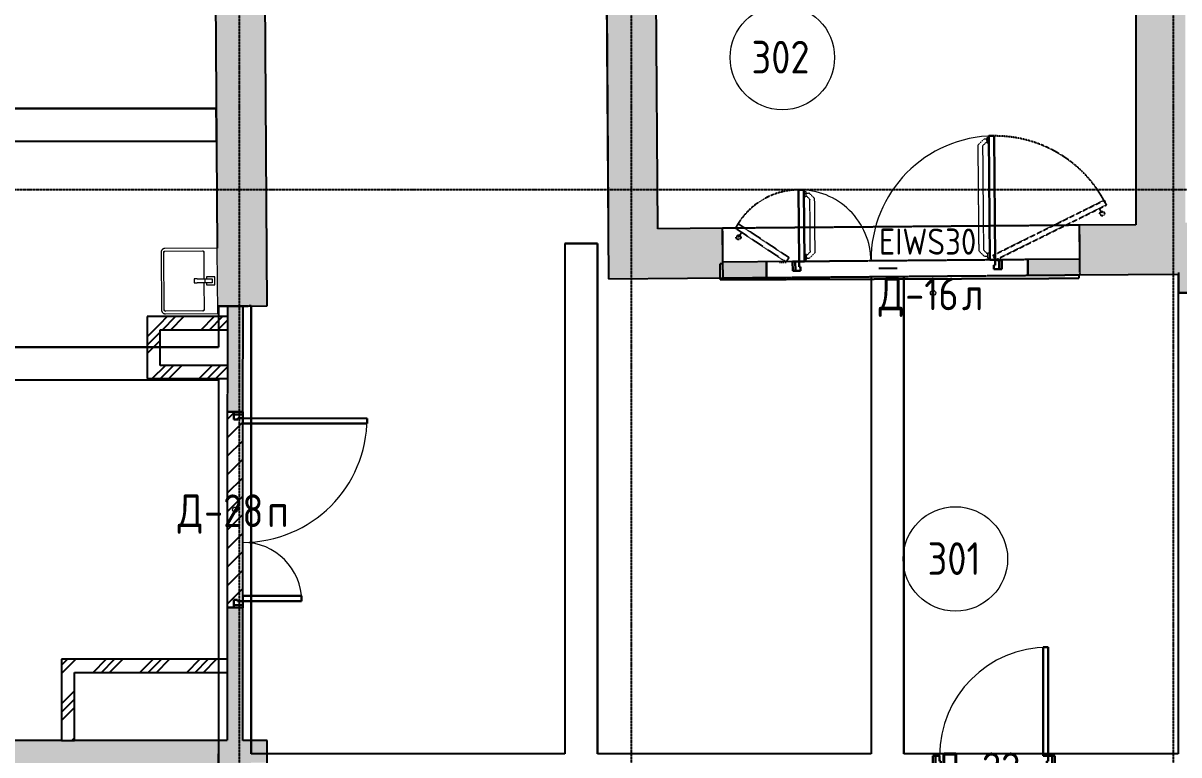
# Model space of a CAD drawing. Header units: millimetres. Extents: x -129048 to 476301, y -5853 to 215316.
# Drawn here: x 214881 to 223727, y 9079 to 14681 of the extents above; entities that cross this region are included whole.
import ezdxf

# ---------------------------------------------------------------- set-up
doc = ezdxf.new("R2010")
doc.units = ezdxf.units.MM
for name, pattern in [('ADSK_Линия сетки', [25, 20, -2.5, 0, -2.5]), ('ADSK_Сверху', [4.5, 3, -1.5]), ('ADSK_Снесено', [4.5, 3, -1.5]), ('ADSK_Штриховая_ш2 п1', [3, 2, -1])]:
    doc.linetypes.add(name, pattern=pattern)
for name, color, linetype, lineweight in [('Двери', 251, 'Continuous', 18), ('Каркас', 7, 'Continuous', 18), ('Марки дверей', 7, 'Continuous', 20), ('Марки помещений', 7, 'Continuous', 20), ('Сантехника', 251, 'Continuous', 18)]:
    doc.layers.add(name, color=color, linetype=linetype, lineweight=lineweight)
for name, color, linetype, lineweight, true_color in [('Линии', 7, 'Continuous', 9, 0x00a600), ('Стены внутренние', 5, 'Continuous', 18, 0x0000ff), ('Стены наружные', 1, 'ADSK_Снесено', 18, 0xff0000)]:
    doc.layers.add(name, color=color, linetype=linetype, lineweight=lineweight, true_color=true_color)
doc.styles.add('GOST Common_1', font='GOST Common_0.ttf', dxfattribs={"width": 0.9, "height": 200})
doc.styles.add('GOST Common_2', font='GOST Common_0.ttf', dxfattribs={"width": 0.9, "height": 250})
pattern_1 = [(45, (215977.25, 150), (-179.605, 179.605), []), (45, (216040.75, 150), (0, 359.21), []), (45, (215913.75, 150), (0, 359.21), [])]

# ---------------------------------------------------------------- blocks, each defined once
blk = doc.blocks.new('AC_Дверь_Двупольная - Д-28п 1500х2200h-2039710-03 План 3-го этажа')
at = {"layer": 'Двери', "lineweight": 30}
for p, q in [((-700, 1010), (-660, 1010)), ((-700, 60), (-700, 1010)), ((-660, 1010), (-660, 60)), ((700, 510), (660, 510)), ((660, 510), (660, 60)), ((700, 60), (700, 510)), ((-750, 60), (-730, 60)), ((-750, -10), (-750, 60)), ((-730, 60), (-700, 60)), ((-730, -10), (-730, 60)), ((-730, 60), (-730, -10)), ((-660, 60), (-700, 60)), ((-700, 60), (-700, 20)), ((-700, 20), (-690, 20)), ((-690, 20), (-690, -10)), ((660, 60), (700, 60)), ((700, 20), (690, 20)), ((690, 20), (690, -10)), ((730, 60), (700, 60)), ((700, 60), (700, 20)), ((730, -10), (730, 60)), ((750, 60), (730, 60)), ((730, 60), (730, -10)), ((750, -10), (750, 60)), ((-730, -10), (-750, -10)), ((-690, -10), (-730, -10)), ((690, -10), (730, -10)), ((730, -10), (750, -10))]:
    blk.add_line(p, q, dxfattribs=at)
at = {"layer": 'Двери'}
for centre, radius, start, end in [((-700, 60), 950, 360, 90), ((700, 60), 450, 90, 180)]:
    blk.add_arc(centre, radius, start, end, dxfattribs=at)
blk = doc.blocks.new('AC_Дверь_Однопольная - Д-22л 933х2200h-1983239-03 План 3-го этажа')
at = {"layer": 'Двери', "lineweight": 30}
for p, q in [((416.5, 923), (376.5, 923)), ((376.5, 923), (376.5, 90)), ((416.5, 90), (416.5, 923)), ((-446.5, 90), (-466.5, 90)), ((-466.5, 90), (-466.5, 20)), ((-416.5, 90), (-446.5, 90)), ((-446.5, 90), (-446.5, 20)), ((-446.5, 20), (-446.5, 90)), ((-416.5, 50), (-416.5, 90)), ((376.5, 90), (416.5, 90)), ((446.5, 90), (416.5, 90)), ((416.5, 90), (416.5, 50)), ((446.5, 20), (446.5, 90)), ((466.5, 90), (446.5, 90)), ((446.5, 90), (446.5, 20)), ((466.5, 20), (466.5, 90)), ((-466.5, 20), (-446.5, 20)), ((-446.5, 20), (-406.5, 20)), ((-406.5, 50), (-416.5, 50)), ((-406.5, 20), (-406.5, 50)), ((416.5, 50), (406.5, 50)), ((406.5, 50), (406.5, 20)), ((406.5, 20), (446.5, 20)), ((446.5, 20), (466.5, 20))]:
    blk.add_line(p, q, dxfattribs=at)
at = {"layer": 'Двери'}
blk.add_arc((416.5, 90), 833, 90, 180, dxfattribs=at)
blk = doc.blocks.new('Parametric_Porcelain_bathroom_sink_20774 - 500х430мм-V215-03 План 3-го этажа')
at = {"layer": 'Сантехника'}
for p, q in [((-125, 540), (-125, 140)), ((-105, 253.2), (-105, 540)), ((345, 570), (-95, 570)), ((-95, 550), (345, 550)), ((355, 540), (355, 253.2)), ((375, 140), (375, 540)), ((140, 319.1), (110, 319.1)), ((110, 319.1), (110, 296.1)), ((140, 319.1), (110, 319.1)), ((110, 236.5), (110, 296.1)), ((140, 296.1), (140, 319.1)), ((140, 296.1), (140, 236.5)), ((110, 243.2), (-95, 243.2)), ((93.2, 221.2), (93.2, 161.6)), ((110, 223.1), (95.1, 223.1)), ((110, 201.5), (110, 236.5)), ((140, 236.5), (110, 236.5)), ((110, 181.5), (110, 201.5)), ((140, 181.5), (110, 181.5)), ((345, 243.2), (140, 243.2)), ((140, 236.5), (140, 201.5)), ((154.6, 223.1), (140, 223.1)), ((140, 201.5), (140, 181.5)), ((156.5, 161.6), (156.5, 221.2)), ((-125, 140), (-120, 140)), ((-120, 140), (-115, 140)), ((-115, 140), (365, 140)), ((94.7, 160.1), (155, 160.1)), ((365, 140), (370, 140)), ((370, 140), (375, 140))]:
    blk.add_line(p, q, dxfattribs=at)
at = {"layer": 'Сантехника', "flags": 128}
for points in [[(-95, 570), (-96.2, 570), (-97.4, 569.9), (-98.6, 569.8), (-99.8, 569.6), (-101, 569.4), (-102.1, 569.1), (-103.3, 568.8), (-104.4, 568.5), (-105.6, 568.1), (-106.7, 567.6), (-107.8, 567.1), (-108.9, 566.6), (-109.9, 566), (-110.9, 565.4), (-111.9, 564.8), (-112.9, 564.1), (-113.9, 563.3), (-114.8, 562.6), (-115.7, 561.7), (-116.5, 560.9), (-117.3, 560), (-118.1, 559.1), (-118.9, 558.2), (-119.6, 557.2), (-120.2, 556.2), (-120.9, 555.2), (-121.5, 554.1), (-122, 553.1), (-122.5, 552), (-123, 550.9), (-123.4, 549.7), (-123.7, 548.6), (-124.1, 547.4), (-124.3, 546.3), (-124.6, 545.1), (-124.7, 543.9), (-124.9, 542.7), (-125, 541.5), (-125, 540.3), (-125, 540)], [(-105, 540), (-105, 540.4), (-105, 540.8), (-104.9, 541.2), (-104.9, 541.6), (-104.8, 542), (-104.7, 542.4), (-104.6, 542.8), (-104.5, 543.1), (-104.4, 543.5), (-104.2, 543.9), (-104, 544.3), (-103.9, 544.6), (-103.7, 545), (-103.5, 545.3), (-103.3, 545.6), (-103, 546), (-102.8, 546.3), (-102.5, 546.6), (-102.2, 546.9), (-102, 547.2), (-101.7, 547.4), (-101.4, 547.7), (-101.1, 548), (-100.7, 548.2), (-100.4, 548.4), (-100.1, 548.6), (-99.7, 548.8), (-99.4, 549), (-99, 549.2), (-98.6, 549.3), (-98.2, 549.5), (-97.9, 549.6), (-97.5, 549.7), (-97.1, 549.8), (-96.7, 549.9), (-96.3, 549.9), (-95.9, 550), (-95.5, 550), (-95.1, 550), (-95, 550)], [(-104.9, 541.3), (-105, 540.9), (-105, 540.5), (-105, 540.1), (-105, 540)], [(-101, 548), (-101.3, 547.8), (-101.6, 547.5), (-101.9, 547.2), (-102.2, 547), (-102.4, 546.7)], [(-95, 550), (-95.4, 550), (-95.8, 550), (-96.2, 549.9), (-96.6, 549.9)], [(375, 540), (375, 541.2), (374.9, 542.4), (374.8, 543.6), (374.6, 544.8), (374.4, 546), (374.1, 547.1), (373.8, 548.3), (373.5, 549.4), (373.1, 550.6), (372.6, 551.7), (372.1, 552.8), (371.6, 553.9), (371, 554.9), (370.4, 555.9), (369.8, 556.9), (369.1, 557.9), (368.3, 558.9), (367.6, 559.8), (366.7, 560.7), (365.9, 561.5), (365, 562.3), (364.1, 563.1), (363.2, 563.9), (362.2, 564.6), (361.2, 565.2), (360.2, 565.9), (359.1, 566.5), (358.1, 567), (357, 567.5), (355.9, 568), (354.7, 568.4), (353.6, 568.7), (352.4, 569.1), (351.3, 569.3), (350.1, 569.6), (348.9, 569.7), (347.7, 569.9), (346.5, 570), (345.3, 570), (345, 570)], [(346.3, 549.9), (345.9, 550), (345.5, 550), (345.1, 550), (345, 550)], [(345, 550), (345.4, 550), (345.8, 550), (346.2, 549.9), (346.6, 549.9), (347, 549.8), (347.4, 549.7), (347.8, 549.6), (348.1, 549.5), (348.5, 549.4), (348.9, 549.2), (349.3, 549), (349.6, 548.9), (350, 548.7), (350.3, 548.5), (350.6, 548.3), (351, 548), (351.3, 547.8), (351.6, 547.5), (351.9, 547.2), (352.2, 547), (352.4, 546.7), (352.7, 546.4), (353, 546.1), (353.2, 545.7), (353.4, 545.4), (353.6, 545.1), (353.8, 544.7), (354, 544.4), (354.2, 544), (354.3, 543.6), (354.5, 543.2), (354.6, 542.9), (354.7, 542.5), (354.8, 542.1), (354.9, 541.7), (354.9, 541.3), (355, 540.9), (355, 540.5), (355, 540.1), (355, 540)], [(353, 546), (352.8, 546.3), (352.5, 546.6), (352.2, 546.9), (352, 547.2), (351.7, 547.4)], [(355, 540), (355, 540.4), (355, 540.8), (354.9, 541.2), (354.9, 541.6)], [(-105, 253.2), (-105, 252.8), (-105, 252.4), (-104.9, 252), (-104.9, 251.6)], [(-95, 243.2), (-95.4, 243.2), (-95.8, 243.2), (-96.2, 243.2), (-96.6, 243.3), (-97, 243.4), (-97.4, 243.5), (-97.8, 243.6), (-98.1, 243.7), (-98.5, 243.8), (-98.9, 244), (-99.3, 244.1), (-99.6, 244.3), (-100, 244.5), (-100.3, 244.7), (-100.6, 244.9), (-101, 245.2), (-101.3, 245.4), (-101.6, 245.7), (-101.9, 245.9), (-102.2, 246.2), (-102.4, 246.5), (-102.7, 246.8), (-103, 247.1), (-103.2, 247.4), (-103.4, 247.8), (-103.6, 248.1), (-103.8, 248.5), (-104, 248.8), (-104.2, 249.2), (-104.3, 249.5), (-104.5, 249.9), (-104.6, 250.3), (-104.7, 250.7), (-104.8, 251.1), (-104.9, 251.5), (-104.9, 251.9), (-105, 252.3), (-105, 252.7), (-105, 253.1), (-105, 253.2)], [(-103, 247.2), (-102.8, 246.9), (-102.5, 246.6), (-102.2, 246.3), (-102, 246), (-101.7, 245.7)], [(-96.3, 243.3), (-95.9, 243.2), (-95.5, 243.2), (-95.1, 243.2), (-95, 243.2)], [(355, 253.2), (355, 252.8), (355, 252.4), (354.9, 252), (354.9, 251.6), (354.8, 251.2), (354.7, 250.8), (354.6, 250.4), (354.5, 250), (354.4, 249.6), (354.2, 249.3), (354, 248.9), (353.9, 248.6), (353.7, 248.2), (353.5, 247.9), (353.3, 247.5), (353, 247.2), (352.8, 246.9), (352.5, 246.6), (352.2, 246.3), (352, 246), (351.7, 245.7), (351.4, 245.5), (351.1, 245.2), (350.7, 245), (350.4, 244.8), (350.1, 244.5), (349.7, 244.4), (349.4, 244.2), (349, 244), (348.6, 243.9), (348.2, 243.7), (347.9, 243.6), (347.5, 243.5), (347.1, 243.4), (346.7, 243.3), (346.3, 243.3), (345.9, 243.2), (345.5, 243.2), (345.1, 243.2), (345, 243.2)], [(345, 243.2), (345.4, 243.2), (345.8, 243.2), (346.2, 243.2), (346.6, 243.3)], [(351, 245.2), (351.3, 245.4), (351.6, 245.7), (351.9, 245.9), (352.2, 246.2), (352.4, 246.5)], [(354.9, 251.9), (355, 252.3), (355, 252.7), (355, 253.1), (355, 253.2)]]:
    blk.add_lwpolyline(points, dxfattribs=at)
at = {"layer": 'Сантехника'}
for centre, radius, start, end in [((95.1, 221.2), 1.87, 90, 180), ((95.1, 221.2), 1.87, 120, 150), ((95.1, 221.2), 1.87, 120, 150), ((95.1, 221.2), 1.87, 120, 150), ((154.6, 221.2), 1.87, 0, 90), ((154.6, 221.2), 1.87, 30, 60), ((154.6, 221.2), 1.87, 30, 60), ((154.6, 221.2), 1.87, 30, 60), ((94.7, 161.6), 1.49, 180, 270), ((155, 161.6), 1.49, 270, 360)]:
    blk.add_arc(centre, radius, start, end, dxfattribs=at)
blk = doc.blocks.new('AC_Дверь_Двупольная - Д-16л 1500х2200h 2-2314638-03 План 3-го этажа')
at = {"layer": 'Двери', "linetype": 'ADSK_Сверху', "lineweight": 9}
for p, q in [((670.3, 984.5), (627.5, 941.7)), ((694, 984.5), (670.3, 984.5)), ((710, 995), (694, 995)), ((694, 995), (694, 956.5)), ((694, 975.8), (694, 984.5)), ((627.5, 128.4), (627.5, 941.7)), ((694, 965.7), (663.9, 935.6)), ((663.9, 134.4), (663.9, 935.6)), ((694, 956.5), (710, 956.5)), ((-710, 595), (-694, 595)), ((-694, 556.5), (-710, 556.5)), ((-694, 595), (-694, 556.5)), ((-694, 575.8), (-694, 584.5)), ((-694, 584.5), (-670.3, 584.5)), ((-694, 565.7), (-663.9, 535.6)), ((-670.3, 584.5), (-627.5, 541.7)), ((-663.9, 134.4), (-663.9, 535.6)), ((-627.5, 128.4), (-627.5, 541.7)), ((-694, 113.5), (-710, 113.5)), ((-694, 104.3), (-663.9, 134.4)), ((-694, 75), (-694, 113.5)), ((-694, 94.3), (-694, 85.6)), ((-670.3, 85.6), (-627.5, 128.4)), ((670.3, 85.6), (627.5, 128.4)), ((694, 104.3), (663.9, 134.4)), ((694, 75), (694, 113.5)), ((694, 113.5), (710, 113.5)), ((-710, 75), (-694, 75)), ((-694, 85.6), (-670.3, 85.6)), ((694, 85.6), (670.3, 85.6)), ((710, 75), (694, 75))]:
    blk.add_line(p, q, dxfattribs=at)
at = {"layer": 'Двери', "lineweight": 30}
for p, q in [((750, 1010), (710, 1010)), ((710, 1010), (710, 60)), ((750, 60), (750, 1010)), ((-750, 610), (-710, 610)), ((-750, 60), (-750, 610)), ((-710, 610), (-710, 60)), ((-800, 60), (-780, 60)), ((-800, -10), (-800, 60)), ((-780, 60), (-750, 60)), ((-780, -10), (-780, 60)), ((-780, 60), (-780, -10)), ((-710, 60), (-750, 60)), ((-750, 60), (-750, 20)), ((-750, 20), (-740, 20)), ((-740, 20), (-740, -10)), ((710, 60), (750, 60)), ((750, 20), (740, 20)), ((740, 20), (740, -10)), ((780, 60), (750, 60)), ((750, 60), (750, 20)), ((780, -10), (780, 60)), ((800, 60), (780, 60)), ((780, 60), (780, -10)), ((800, -10), (800, 60)), ((-780, -10), (-800, -10)), ((-740, -10), (-780, -10)), ((740, -10), (780, -10)), ((780, -10), (800, -10))]:
    blk.add_line(p, q, dxfattribs=at)
at = {"layer": 'Двери'}
for centre, radius, start, end in [((750, 60), 950, 90, 180), ((-750, 60), 550, 360, 90)]:
    blk.add_arc(centre, radius, start, end, dxfattribs=at)
blk = doc.blocks.new('ADSK_Марка_Помещение_ОдноЗначение - Номер-247393-03 План 3-го этажа')
at = {"layer": 'Марки помещений'}
blk.add_circle((0, 0), 4, dxfattribs=at)
blk = doc.blocks.new('ADSK_Марка_Дверь - Типоразмер_ADSK_Марка-58376-03 План 3-го этажа')
at = {"layer": 'Марки дверей', "lineweight": 9}
blk.add_circle((0, 0), 0.2, dxfattribs=at)

msp = doc.modelspace()

# ---------------------------------------------------------------- hatches: boundary and pattern name
at = {"layer": 'Стены внутренние', "lineweight": 25, "true_color": 0x636466}
h = msp.add_hatch(color=251, dxfattribs=at)
h.paths.add_polyline_path([(216369.81173, 12513.67276), (216749.80258, 12516.31004), (216712.1683, 17938.82441), (216332.17746, 17936.18713), (216369.80814, 12514.19091)])
h.paths.add_polyline_path([(216321.76715, 19436.15101), (216701.75799, 19438.78828), (216693.96948, 20560.99148), (216313.96033, 20560.99148), (216320.79219, 19576.62626)])
h.paths.add_polyline_path([(216320.70588, 19591.56084), (216320.69751, 19591.56247), (216373.19175, 19591.56238)])
for points in [[(219362.46197, 12722.86755), (219742.44856, 12726.11098), (219687.3751, 20558.63165), (219410.75332, 20558.63165), (219410.64913, 20560.99148), (219307.34911, 20560.99148), (219361.66424, 12836.32088)], [(223449.14749, 13152.88081), (223778.06184, 13152.88081), (223778.06184, 20558.63165), (223398.06184, 20558.63165), (223398.06184, 13152.88081), (223448.75693, 13152.88081)], [(219742.44856, 12726.11098), (220238.51607, 12730.34523), (220235.27264, 13110.33139), (219739.7767, 13106.10201), (219741.66312, 12837.81555)], [(222968.12487, 12753.6442), (223724.64231, 12760.10157), (223721.39888, 13140.08773), (222964.88144, 13133.63036), (222967.29811, 12850.50306)], [(223723.67543, 12616.29407), (224103.6747, 12617.03954), (224103.36898, 12772.88081), (223724.53323, 12772.88081), (223723.67543, 12760.09331), (223723.39334, 12760.09091), (223723.67543, 12617.03954)]]:
    msp.add_hatch(color=251, dxfattribs=at).paths.add_polyline_path(points)
h = msp.add_hatch(color=251, dxfattribs=at)
h.paths.add_polyline_path([(226808.57231, 12772.88081), (226808.57231, 13152.88081), (226503.36898, 13152.88081), (226503.36898, 12772.88081)])
h.paths.add_polyline_path([(223724.64231, 12772.88081), (225473.36898, 12772.88081), (225473.36898, 13152.88081), (223398.06184, 13152.88081), (223398.06184, 13137.32784), (223721.39888, 13140.08773), (223724.53323, 12772.88081)])
h = msp.add_hatch(color=251, dxfattribs=at)
h.paths.add_polyline_path([(220238.51607, 12730.34523), (220571.38848, 12733.18651), (220570.36424, 12853.18214), (220237.49183, 12850.34086), (220238.49181, 12733.18651)])
h.paths.add_polyline_path([(222571.31563, 12750.25718), (222968.12487, 12753.6442), (222967.10063, 12873.63983), (222570.29139, 12870.25281), (222570.47329, 12848.94221)])
h = msp.add_hatch(color=251, dxfattribs=at)
h.paths.add_polyline_path([(216498.40953, 9189.25245), (216562.15115, 9189.25245), (216562.15115, 10205.70545), (216442.85996, 10205.78864), (216442.15112, 9189.25245), (216497.47626, 9189.25245)])
h.paths.add_polyline_path([(216563.9059, 11705.70459), (216563.9059, 12514.56589), (216444.46964, 12513.67276), (216443.90593, 11705.78827), (216498.40953, 11705.75027)])
h = msp.add_hatch(dxfattribs=at)
h.set_pattern_fill('FP_1', color=251, style=0, pattern_type=2)
h.set_pattern_definition(pattern_1)
h.paths.add_polyline_path([(215887.62659, 12059.86915), (215929.4872, 12059.86915), (215929.4872, 12434.01608), (215829.4872, 12434.01608), (215829.4872, 12059.86915)])
h = msp.add_hatch(dxfattribs=at)
h.set_pattern_fill('FP_1', color=251, style=0, pattern_type=2)
h.set_pattern_definition(pattern_1)
h.paths.add_polyline_path([(215929.4872, 12334.01608), (216444.344, 12334.01608), (216444.41373, 12434.01608), (215929.4872, 12434.01608), (215929.4872, 12386.49455)])
h = msp.add_hatch(dxfattribs=at)
h.set_pattern_fill('FP_1', color=251, style=0, pattern_type=2)
h.set_pattern_definition(pattern_1)
h.paths.add_polyline_path([(216443.90593, 11959.86915), (216444.0831, 11959.86915), (216443.90593, 12059.86915), (215829.4872, 12059.86915), (215829.4872, 11959.86915), (216442.85996, 11959.86915)])
at = {"layer": 'Стены внутренние', "linetype": 'ADSK_Снесено', "lineweight": 25, "true_color": 0x636466}
h = msp.add_hatch(dxfattribs=at)
h.set_pattern_fill('FP_4', color=251, style=0, pattern_type=2)
h.set_pattern_definition([(45, (215977.25, 150), (-70.7107, 70.7107), [])])
h.paths.add_polyline_path([(216492.85995, 10205.75377), (216493.89197, 10265.75307), (216522.90178, 10265.73284), (216522.90178, 10255.73284), (216562.89482, 10255.73284), (216562.87388, 11655.7053), (216523.87104, 11655.7325), (216522.89481, 11645.7325), (216493.86408, 11645.75342), (216492.85995, 11705.75414), (216443.90593, 11705.78827), (216442.85996, 10205.78864), (216491.9741, 10205.75439)])
at = {"layer": 'Стены внутренние', "lineweight": 25, "true_color": 0x636466}
h = msp.add_hatch(dxfattribs=at)
h.set_pattern_fill('FP_1', color=251, style=0, pattern_type=2)
h.set_pattern_definition(pattern_1)
h.paths.add_polyline_path([(215274.4872, 9189.25245), (215274.4872, 9810.33716), (215174.4872, 9810.33716), (215174.4872, 9189.25245)])
h = msp.add_hatch(dxfattribs=at)
h.set_pattern_fill('FP_1', color=251, style=0, pattern_type=2)
h.set_pattern_definition(pattern_1)
h.paths.add_polyline_path([(216442.15112, 9710.33716), (216442.51448, 9710.33716), (216442.15112, 9810.33716), (215274.4872, 9810.33716), (215274.4872, 9710.33716), (215887.62659, 9710.33716)])
at = {"layer": 'Стены наружные', "linetype": 'Continuous', "lineweight": 25, "true_color": 0x636466}
msp.add_hatch(color=251, dxfattribs=at).paths.add_polyline_path([(215887.62659, 8679.25245), (216748.04776, 8679.25245), (216748.04776, 8918.39612), (216660.87914, 8918.39612), (216624.42882, 9018.39612), (216748.04776, 9018.39612), (216748.04776, 9189.25245), (209836.21222, 9189.25245), (209836.21222, 8679.25245), (211216.17024, 8679.25245)])

# ---------------------------------------------------------------- linework, layer by layer
at = {"linetype": 'ADSK_Линия сетки', "lineweight": 25}
for p, q in [((216537.16465, -2825.79407), (216537.16465, 44571.85247)), ((219537.16465, -2825.79407), (219537.16465, 44571.85247)), ((223687.16465, -2825.79407), (223687.16465, 21818.8012)), ((204891.02955, 13406.78828), (273118.97256, 13406.78828))]:
    msp.add_line(p, q, dxfattribs=at)
at = {"color": 251, "lineweight": 25, "true_color": 0x636466}
msp.add_lwpolyline([(216267.75299, 8679.25245), (209836.21222, 8679.25245), (209698.50306, 43878.86858), (219920.75332, 43878.86858), (219920.75332, 21068.63165), (219307.34911, 21068.63165), (219358.88756, 13231.21845)], dxfattribs=at)
at = {"layer": 'Каркас', "color": 251, "linetype": 'ADSK_Сверху', "lineweight": 25, "true_color": 0x636466}
for p, q in [((216359.29991, 14028.26334), (209979.96871, 14028.26334)), ((209979.96871, 14028.26334), (216359.29991, 14028.26334)), ((216361.035, 13778.26334), (216359.29991, 14028.26334)), ((216359.29991, 14028.26334), (216361.035, 13778.26334)), ((209979.96871, 13778.26334), (216361.035, 13778.26334)), ((209979.96871, 13778.26334), (216361.035, 13778.26334)), ((219277.37619, 12994.2257), (219027.37619, 12994.2257)), ((219027.37619, 12994.2257), (219277.37619, 12994.2257)), ((219027.37619, 12994.2257), (219027.37619, 9086.78828)), ((219027.37619, 12994.2257), (219027.37619, 9086.78828)), ((219277.37619, 9086.78828), (219277.37619, 12994.2257)), ((219277.37619, 12994.2257), (219277.37619, 9086.78828)), ((221372.8982, 12740.02792), (221372.8982, 9086.78828)), ((221372.8982, 12740.02792), (221372.8982, 9086.78828)), ((221622.8982, 9086.78828), (221622.8982, 12742.16183)), ((221622.8982, 12742.16183), (221622.8982, 9086.78828)), ((223723.39334, 12760.09091), (223722.8982, 12760.08668)), ((223722.8982, 12760.08668), (223723.39334, 12760.09091)), ((223722.8982, 12760.08668), (223722.8982, 9086.78828)), ((223722.8982, 12760.08668), (223722.8982, 9086.78828)), ((223723.67543, 12616.29407), (223723.39334, 12760.09091)), ((223723.39334, 12760.09091), (223723.67543, 12616.29407)), ((223972.8982, 12616.78298), (223723.67543, 12616.29407)), ((223723.67543, 12616.29407), (223972.8982, 12616.78298)), ((216626.44822, 12515.45391), (216376.44822, 12513.71882)), ((216376.44822, 12513.71882), (216626.44822, 12515.45391)), ((216376.44822, 12513.71882), (216376.44822, 12199.18824)), ((216376.44822, 12513.71882), (216376.44822, 12199.18824)), ((216626.44822, 9086.78828), (216626.44822, 12515.45391)), ((216626.44822, 12515.45391), (216626.44822, 9086.78828)), ((216376.44822, 12199.18824), (209979.96871, 12199.18824)), ((209979.96871, 12199.18824), (216376.44822, 12199.18824)), ((209979.96871, 11949.18824), (216376.44822, 11949.18824)), ((209979.96871, 11949.18824), (216376.44822, 11949.18824)), ((216376.44822, 11949.18824), (216376.44822, 9086.78828)), ((216376.44822, 11949.18824), (216376.44822, 9086.78828)), ((216376.44822, 9086.78828), (216376.44822, 8786.78828)), ((216376.44822, 8786.78828), (216376.44822, 9086.78828)), ((219027.37619, 9086.78828), (216626.44822, 9086.78828)), ((219027.37619, 9086.78828), (216626.44822, 9086.78828)), ((221372.8982, 9086.78828), (219277.37619, 9086.78828)), ((221372.8982, 9086.78828), (219277.37619, 9086.78828)), ((223722.8982, 9086.78828), (221622.8982, 9086.78828)), ((223722.8982, 9086.78828), (221622.8982, 9086.78828))]:
    msp.add_line(p, q, dxfattribs=at)
at = {"layer": 'Линии', "color": 251, "linetype": 'ADSK_Штриховая_ш2 п1', "lineweight": 25, "true_color": 0x636466}
for p, q in [((222303.65926, 12902.84901), (223154.77058, 13324.87924)), ((222321.42895, 12867.01274), (223172.54027, 13289.04298)), ((223154.77058, 13324.87924), (223172.54027, 13289.04298)), ((223140.21023, 13222.78342), (223120.21932, 13263.09922)), ((220332.81332, 13110.16452), (220354.96359, 13143.47166)), ((220721.50247, 12851.67431), (220332.81332, 13110.16452)), ((220743.65274, 12884.98145), (220354.96359, 13143.47166)), ((220356.52269, 13040.3546), (220381.44175, 13077.82513)), ((220671.50477, 12851.19499), (220721.50247, 12851.67431)), ((220721.50247, 12851.67431), (220743.65274, 12884.98145)), ((222303.65926, 12902.84901), (222321.42895, 12867.01274)), ((222321.42895, 12867.01274), (222371.42665, 12867.49207))]:
    msp.add_line(p, q, dxfattribs=at)
for centre in [(223140.21023, 13222.78342), (220356.52269, 13040.3546)]:
    msp.add_circle(centre, 17, dxfattribs=at)
for centre, radius, start, end in [((222321.42895, 12867.01274), 950, 26.374874835, 90.612323889), ((220821.46617, 12852.65084), 552.35396, 90, 152.211354049)]:
    msp.add_arc(centre, radius, start, end, dxfattribs=at)
at = {"layer": 'Марки дверей', "color": 251, "lineweight": 25, "true_color": 0x636466}
msp.add_line((221571.55562, 12801.72577), (221429.8388, 12801.72577), dxfattribs=at)
at = {"layer": 'Стены внутренние', "color": 251, "lineweight": 25, "true_color": 0x636466}
for p, q in [((219307.34911, 20560.99148), (219362.46197, 12722.86755)), ((219739.7767, 13106.10201), (219687.3751, 20558.63165)), ((223398.06184, 20558.63165), (223398.06184, 13137.32784)), ((216332.17746, 17936.18713), (216366.72572, 12958.31888)), ((216749.80258, 12516.31004), (216712.1683, 17938.82441)), ((220235.27264, 13110.33139), (219739.7767, 13106.10201)), ((220237.49183, 12850.34086), (220235.27264, 13110.33139)), ((223398.06184, 13137.32784), (222964.88144, 13133.63036)), ((222964.88144, 13133.63036), (222967.10063, 12873.63983)), ((220771.07264, 12854.89532), (220237.49183, 12850.34086)), ((220571.38848, 12733.18651), (220570.36424, 12853.18214)), ((222967.10063, 12873.63983), (222570.29139, 12870.25281)), ((222570.29139, 12870.25281), (222571.31563, 12750.25718)), ((222571.31563, 12750.25718), (223724.64231, 12760.10157)), ((223723.39334, 12760.09091), (223723.67543, 12616.29407)), ((223724.53323, 12772.88081), (223724.64231, 12760.10157)), ((219362.46197, 12722.86755), (220571.38848, 12733.18651)), ((223723.67543, 12616.29407), (224103.6747, 12617.03954)), ((216369.81173, 12513.67276), (216444.46964, 12514.19091)), ((216504.46994, 12514.60734), (216749.80258, 12516.31004)), ((216564.46993, 12514.5655), (216504.46994, 12514.60734)), ((216563.9059, 11705.70459), (216564.46993, 12514.5655)), ((215829.4872, 12434.01608), (215829.4872, 11959.86915)), ((216444.41373, 12434.01608), (215829.4872, 12434.01608)), ((215929.4872, 12059.86915), (215929.4872, 12334.01608)), ((215929.4872, 12334.01608), (216444.344, 12334.01608)), ((216444.15283, 12059.86915), (215929.4872, 12059.86915)), ((215829.4872, 11959.86915), (216444.0831, 11959.86915)), ((216443.90593, 11705.78827), (216493.90592, 11705.75341)), ((216492.85995, 10205.75377), (216442.85996, 10205.78864)), ((216562.15115, 9189.25245), (216562.85993, 10205.70496)), ((215174.4872, 9810.33716), (215174.4872, 9189.25245)), ((216442.58421, 9810.33716), (215174.4872, 9810.33716)), ((215274.4872, 9189.25245), (215274.4872, 9710.33716)), ((215274.4872, 9710.33716), (216442.51448, 9710.33716)), ((215174.4872, 9189.25245), (215274.4872, 9189.25245))]:
    msp.add_line(p, q, dxfattribs=at)
at = {"layer": 'Стены внутренние', "color": 251, "linetype": 'ADSK_Сверху', "lineweight": 25, "true_color": 0x636466}
for p, q in [((222964.88144, 13133.63036), (220235.27264, 13110.33139)), ((220238.51607, 12730.34523), (220235.27264, 13110.33139)), ((222964.88144, 13133.63036), (222968.12487, 12753.6442)), ((220237.60044, 12837.6161), (220216.7537, 12837.53643)), ((220217.2123, 12717.53731), (220216.7537, 12837.53643)), ((220238.51607, 12730.34523), (222968.12487, 12753.6442)), ((222962.3258, 12753.5947), (222962.4235, 12728.02864)), ((220217.2123, 12717.53731), (222962.4235, 12728.02864))]:
    msp.add_line(p, q, dxfattribs=at)
at = {"layer": 'Стены внутренние', "color": 251, "linetype": 'ADSK_Снесено', "lineweight": 25, "true_color": 0x636466}
for p, q in [((220570.36424, 12853.18214), (220571.38848, 12733.18651)), ((222281.01764, 12867.78367), (220861.06936, 12855.6635)), ((222570.29139, 12870.25281), (222371.01436, 12868.55185)), ((222571.31563, 12750.25718), (222570.29139, 12870.25281)), ((220571.38848, 12733.18651), (222571.31563, 12750.25718)), ((216444.46964, 12514.19091), (216442.15112, 9189.25245)), ((216493.90592, 11705.75341), (216443.90593, 11705.78827)), ((216562.92269, 10295.70494), (216563.84314, 11615.70462)), ((216442.85996, 10205.78864), (216492.85995, 10205.75377))]:
    msp.add_line(p, q, dxfattribs=at)
at = {"layer": 'Стены наружные', "color": 251, "linetype": 'Continuous', "lineweight": 25, "true_color": 0x636466}
for p, q in [((215174.4872, 9189.25245), (210346.21222, 9189.25245)), ((216442.15112, 9189.25245), (215274.4872, 9189.25245)), ((216748.04776, 9189.25245), (216562.15115, 9189.25245)), ((216748.04776, 7951.38518), (216748.04776, 9189.25245))]:
    msp.add_line(p, q, dxfattribs=at)

# ---------------------------------------------------------------- block references
at = {"layer": 'Двери', "color": 251, "linetype": 'ADSK_Сверху', "lineweight": 25, "true_color": 0x636466, "rotation": 0.4890445236925678}
msp.add_blockref('AC_Дверь_Двупольная - Д-16л 1500х2200h 2-2314638-03 План 3-го этажа', (221571.55562, 12801.72577), dxfattribs=at)
at = {"layer": 'Двери', "color": 251, "lineweight": 25, "true_color": 0x636466, "rotation": 269.9600470453332}
msp.add_blockref('AC_Дверь_Двупольная - Д-28п 1500х2200h-2039710-03 План 3-го этажа', (216503.38293, 10955.74662), dxfattribs=at)
at = {"layer": 'Двери', "color": 251, "lineweight": 25, "true_color": 0x636466}
msp.add_blockref('AC_Дверь_Однопольная - Д-22л 933х2200h-1983239-03 План 3-го этажа', (222311.41669, 8980.39612), dxfattribs=at)
at = {"layer": 'Марки дверей', "color": 251, "lineweight": 25, "true_color": 0x636466, "xscale": 99.99999999999993, "yscale": 99.99999999999993, "zscale": 99.99999999999993}
for p in [(221845.81808, 12616.01223), (216503.38293, 10955.74662)]:
    msp.add_blockref('ADSK_Марка_Дверь - Типоразмер_ADSK_Марка-58376-03 План 3-го этажа', p, dxfattribs=at)
at = {"layer": 'Марки помещений', "color": 251, "lineweight": 25, "true_color": 0x636466, "xscale": 99.99999999999993, "yscale": 99.99999999999993, "zscale": 99.99999999999993}
for p in [(220692.18727, 14417.76052), (222016.45632, 10578.59617)]:
    msp.add_blockref('ADSK_Марка_Помещение_ОдноЗначение - Номер-247393-03 План 3-го этажа', p, dxfattribs=at)
at = {"layer": 'Сантехника', "color": 251, "lineweight": 25, "true_color": 0x636466, "rotation": 90.3976477562669}
msp.add_blockref('Parametric_Porcelain_bathroom_sink_20774 - 500х430мм-V215-03 План 3-го этажа', (216509.32375, 12584.4699), dxfattribs=at)

# ---------------------------------------------------------------- texts
at = {"layer": 'Марки дверей', "color": 251, "lineweight": 25, "true_color": 0x636466, "attachment_point": 1}
for s, insert, char_height, width, style in [('EIWS30', (221432.5388, 13108.42622), 200, 959.6199375, 'GOST Common_1'), ('\\fGOST Common|b0|i0|c204|p34|;\\W.9;Д', (221429.8388, 12733.02532), 250, 245.316375, 'GOST Common_2'), ('-16', (221632.24505, 12733.02532), 250, 526.7086875, 'GOST Common_2'), ('\\fGOST Common|b0|i0|c204|p34|;\\W.9;л', (222066.82318, 12733.02532), 250, 194.8100625, 'GOST Common_2'), ('\\fGOST Common|b0|i0|c204|p34|;\\W.9;Д', (216063.55366, 11072.75971), 250, 245.316375, 'GOST Common_2'), ('-28', (216265.95991, 11072.75971), 250, 584.4301875, 'GOST Common_2'), ('\\fGOST Common|b0|i0|c204|p34|;\\W.9;п', (216748.16303, 11072.75971), 250, 194.8100625, 'GOST Common_2'), ('\\fGOST Common|b0|i0|c204|p34|;\\W.9;Д', (221871.58741, 9097.40921), 250, 245.316375, 'GOST Common_2'), ('-22', (222073.99366, 9097.40921), 250, 584.4301875, 'GOST Common_2')]:
    msp.add_mtext(s, dxfattribs=dict(at, insert=insert, char_height=char_height, width=width, style=style))
at = {"layer": 'Марки помещений', "color": 251, "lineweight": 25, "true_color": 0x636466, "char_height": 250, "attachment_point": 1, "style": 'GOST Common_2'}
for s, insert, width in [('302', (220455.93001, 14545.48559), 584.4301875), ('301', (221804.04906, 10706.32124), 526.7086875)]:
    msp.add_mtext(s, dxfattribs=dict(at, insert=insert, width=width))

doc.saveas('drawing.dxf')
